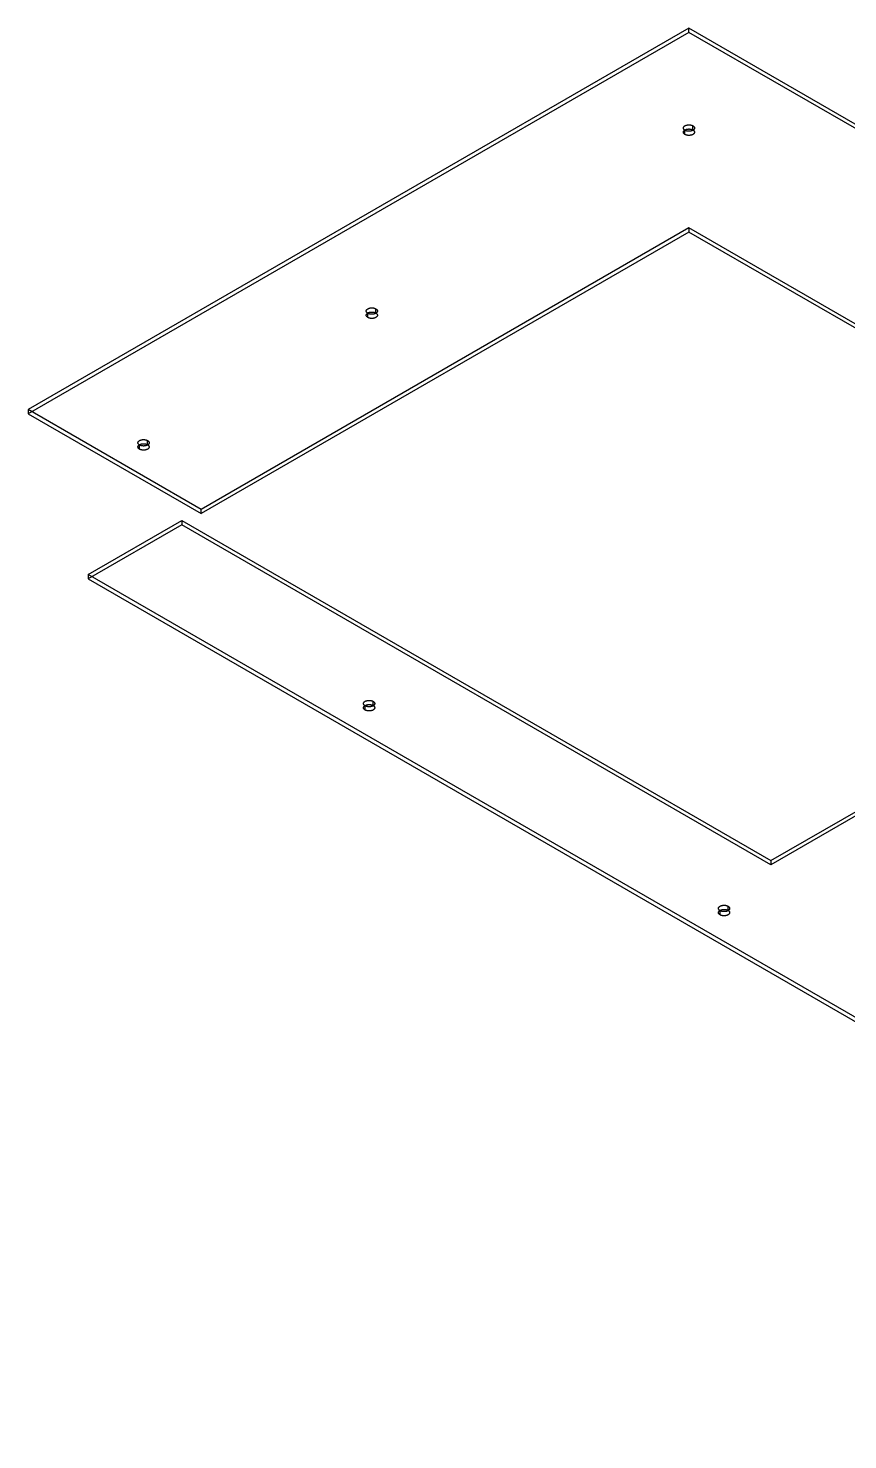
# Model space of a CAD drawing. Header units: inches. Extents: x 8 to 604, y 8 to 388.
# Drawn here: x 492 to 523.5, y 192.6 to 246.9 of the extents above; entities that cross this region are included whole.
import ezdxf

# ---------------------------------------------------------------- set-up
doc = ezdxf.new("R2010")
doc.units = ezdxf.units.IN
doc.header["$MEASUREMENT"] = 0

msp = doc.modelspace()

# ---------------------------------------------------------------- linework, layer by layer
at = {"layer": 'OUTLINE'}
for p, q in [((517.428, 246.924), (492, 232.243)), ((517.428, 246.764), (492, 232.083)), ((517.428, 246.764), (517.428, 246.924)), ((581.5, 209.931), (517.428, 246.924)), ((581.5, 209.771), (517.428, 246.764)), ((517.213, 243.087), (517.214, 243.093)), ((517.213, 243.081), (517.213, 243.087)), ((517.213, 243.075), (517.213, 243.081)), ((517.214, 243.069), (517.213, 243.075)), ((517.214, 243.093), (517.215, 243.099)), ((517.215, 243.063), (517.214, 243.069)), ((517.215, 243.099), (517.217, 243.105)), ((517.217, 243.057), (517.215, 243.063)), ((517.215, 242.939), (517.217, 242.945)), ((517.217, 243.105), (517.22, 243.111)), ((517.22, 243.051), (517.217, 243.057)), ((517.217, 242.945), (517.22, 242.951)), ((517.22, 243.111), (517.222, 243.117)), ((517.222, 243.045), (517.22, 243.051)), ((517.22, 242.951), (517.222, 242.957)), ((517.222, 243.117), (517.226, 243.123)), ((517.226, 243.039), (517.222, 243.045)), ((517.222, 242.957), (517.226, 242.963)), ((517.226, 243.123), (517.23, 243.128)), ((517.23, 243.034), (517.226, 243.039)), ((517.226, 242.963), (517.23, 242.968)), ((517.23, 243.128), (517.234, 243.134)), ((517.234, 243.028), (517.23, 243.034)), ((517.23, 242.968), (517.234, 242.974)), ((517.234, 243.134), (517.239, 243.139)), ((517.239, 243.023), (517.234, 243.028)), ((517.234, 242.974), (517.239, 242.979)), ((517.239, 243.139), (517.244, 243.145)), ((517.244, 243.017), (517.239, 243.023)), ((517.239, 242.979), (517.244, 242.984)), ((517.244, 243.145), (517.249, 243.15)), ((517.249, 243.012), (517.244, 243.017)), ((517.244, 242.984), (517.249, 242.99)), ((517.249, 243.15), (517.255, 243.155)), ((517.255, 243.007), (517.249, 243.012)), ((517.249, 242.99), (517.255, 242.995)), ((517.255, 243.155), (517.262, 243.16)), ((517.262, 243.002), (517.255, 243.007)), ((517.255, 242.995), (517.262, 242.999)), ((517.262, 243.16), (517.269, 243.164)), ((517.262, 242.999), (517.269, 243.004)), ((517.269, 242.998), (517.262, 243.002)), ((517.269, 243.164), (517.276, 243.169)), ((517.269, 243.004), (517.276, 243.008)), ((517.276, 242.993), (517.269, 242.998)), ((517.276, 243.169), (517.284, 243.173)), ((517.276, 243.008), (517.284, 243.013)), ((517.284, 242.989), (517.276, 242.993)), ((517.276, 242.833), (517.276, 242.993)), ((517.284, 243.173), (517.292, 243.177)), ((517.284, 243.013), (517.292, 243.017)), ((517.292, 242.985), (517.284, 242.989)), ((517.292, 243.177), (517.3, 243.18)), ((517.292, 243.017), (517.3, 243.02)), ((517.3, 242.981), (517.292, 242.985)), ((517.3, 243.18), (517.309, 243.184)), ((517.3, 243.02), (517.309, 243.024)), ((517.309, 242.978), (517.3, 242.981)), ((517.309, 243.184), (517.317, 243.187)), ((517.309, 243.024), (517.317, 243.027)), ((517.317, 242.975), (517.309, 242.978)), ((517.317, 243.187), (517.327, 243.19)), ((517.317, 243.027), (517.327, 243.03)), ((517.327, 242.972), (517.317, 242.975)), ((517.327, 243.19), (517.336, 243.193)), ((517.327, 243.03), (517.336, 243.033)), ((517.336, 242.969), (517.327, 242.972)), ((517.336, 243.193), (517.346, 243.195)), ((517.336, 243.033), (517.346, 243.035)), ((517.346, 242.967), (517.336, 242.969)), ((517.346, 243.195), (517.355, 243.198)), ((517.346, 243.035), (517.355, 243.037)), ((517.355, 242.964), (517.346, 242.967)), ((517.355, 243.198), (517.365, 243.199)), ((517.355, 243.037), (517.365, 243.039)), ((517.365, 242.962), (517.355, 242.964)), ((517.365, 243.199), (517.376, 243.201)), ((517.365, 243.039), (517.376, 243.041)), ((517.376, 242.961), (517.365, 242.962)), ((517.376, 243.201), (517.386, 243.202)), ((517.376, 243.041), (517.386, 243.042)), ((517.386, 242.959), (517.376, 242.961)), ((517.386, 243.202), (517.396, 243.203)), ((517.386, 243.042), (517.396, 243.043)), ((517.396, 242.958), (517.386, 242.959)), ((517.396, 243.203), (517.407, 243.204)), ((517.396, 243.043), (517.407, 243.044)), ((517.407, 242.958), (517.396, 242.958)), ((517.407, 243.204), (517.417, 243.205)), ((517.407, 243.044), (517.417, 243.045)), ((517.417, 242.957), (517.407, 242.958)), ((517.417, 243.205), (517.428, 243.205)), ((517.417, 243.045), (517.428, 243.045)), ((517.428, 242.957), (517.417, 242.957)), ((517.428, 243.205), (517.438, 243.205)), ((517.428, 243.045), (517.438, 243.045)), ((517.438, 242.957), (517.428, 242.957)), ((517.438, 243.205), (517.449, 243.204)), ((517.438, 243.045), (517.449, 243.044)), ((517.449, 242.958), (517.438, 242.957)), ((517.449, 243.204), (517.459, 243.203)), ((517.449, 243.044), (517.459, 243.043)), ((517.459, 242.958), (517.449, 242.958)), ((517.459, 243.203), (517.47, 243.202)), ((517.459, 243.043), (517.47, 243.042)), ((517.47, 242.959), (517.459, 242.958)), ((517.47, 243.202), (517.48, 243.201)), ((517.47, 243.042), (517.48, 243.041)), ((517.48, 242.961), (517.47, 242.959)), ((517.48, 243.201), (517.49, 243.199)), ((517.48, 243.041), (517.49, 243.039)), ((517.49, 242.962), (517.48, 242.961)), ((517.49, 243.199), (517.5, 243.198)), ((517.49, 243.039), (517.5, 243.037)), ((517.5, 242.964), (517.49, 242.962)), ((517.5, 243.198), (517.51, 243.195)), ((517.5, 243.037), (517.51, 243.035)), ((517.51, 242.967), (517.5, 242.964)), ((517.51, 243.195), (517.519, 243.193)), ((517.51, 243.035), (517.519, 243.033)), ((517.519, 242.969), (517.51, 242.967)), ((517.519, 243.193), (517.529, 243.19)), ((517.519, 243.033), (517.529, 243.03)), ((517.529, 242.972), (517.519, 242.969)), ((517.529, 243.19), (517.538, 243.187)), ((517.529, 243.03), (517.538, 243.027)), ((517.538, 242.975), (517.529, 242.972)), ((517.538, 243.187), (517.547, 243.184)), ((517.538, 243.027), (517.547, 243.024)), ((517.547, 242.978), (517.538, 242.975)), ((517.547, 243.184), (517.555, 243.18)), ((517.547, 243.024), (517.555, 243.02)), ((517.555, 242.981), (517.547, 242.978)), ((517.555, 243.18), (517.564, 243.177)), ((517.555, 243.02), (517.564, 243.017)), ((517.564, 242.985), (517.555, 242.981)), ((517.564, 243.177), (517.572, 243.173)), ((517.564, 243.017), (517.572, 243.013)), ((517.572, 242.989), (517.564, 242.985)), ((517.572, 243.173), (517.579, 243.169)), ((517.572, 243.013), (517.579, 243.008)), ((517.579, 242.993), (517.572, 242.989)), ((517.579, 243.008), (517.579, 243.169)), ((517.579, 243.169), (517.587, 243.164)), ((517.579, 243.008), (517.587, 243.004)), ((517.587, 242.998), (517.579, 242.993)), ((517.587, 243.164), (517.594, 243.16)), ((517.587, 243.004), (517.594, 242.999)), ((517.594, 243.002), (517.587, 242.998)), ((517.594, 243.16), (517.6, 243.155)), ((517.6, 243.007), (517.594, 243.002)), ((517.594, 242.999), (517.6, 242.995)), ((517.6, 243.155), (517.606, 243.15)), ((517.606, 243.012), (517.6, 243.007)), ((517.6, 242.995), (517.606, 242.99)), ((517.606, 243.15), (517.612, 243.145)), ((517.612, 243.017), (517.606, 243.012)), ((517.606, 242.99), (517.612, 242.984)), ((517.612, 243.145), (517.617, 243.139)), ((517.617, 243.023), (517.612, 243.017)), ((517.612, 242.984), (517.617, 242.979)), ((517.617, 243.139), (517.622, 243.134)), ((517.622, 243.028), (517.617, 243.023)), ((517.617, 242.979), (517.622, 242.974)), ((517.622, 243.134), (517.626, 243.128)), ((517.626, 243.034), (517.622, 243.028)), ((517.622, 242.974), (517.626, 242.968)), ((517.626, 243.128), (517.63, 243.123)), ((517.63, 243.039), (517.626, 243.034)), ((517.626, 242.968), (517.63, 242.963)), ((517.63, 243.123), (517.633, 243.117)), ((517.633, 243.045), (517.63, 243.039)), ((517.63, 242.963), (517.633, 242.957)), ((517.633, 243.117), (517.636, 243.111)), ((517.636, 243.051), (517.633, 243.045)), ((517.633, 242.957), (517.636, 242.951)), ((517.636, 243.111), (517.638, 243.105)), ((517.638, 243.057), (517.636, 243.051)), ((517.636, 242.951), (517.638, 242.945)), ((517.638, 243.105), (517.64, 243.099)), ((517.64, 243.063), (517.638, 243.057)), ((517.638, 242.945), (517.64, 242.939)), ((517.64, 243.099), (517.641, 243.093)), ((517.641, 243.069), (517.64, 243.063)), ((517.641, 243.093), (517.642, 243.087)), ((517.642, 243.075), (517.641, 243.069)), ((517.642, 243.087), (517.642, 243.081)), ((517.642, 243.081), (517.642, 243.075)), ((517.213, 242.927), (517.214, 242.933)), ((517.213, 242.921), (517.213, 242.927)), ((517.213, 242.915), (517.213, 242.921)), ((517.214, 242.909), (517.213, 242.915)), ((517.214, 242.933), (517.215, 242.939)), ((517.215, 242.903), (517.214, 242.909)), ((517.217, 242.897), (517.215, 242.903)), ((517.22, 242.891), (517.217, 242.897)), ((517.222, 242.885), (517.22, 242.891)), ((517.226, 242.879), (517.222, 242.885)), ((517.23, 242.873), (517.226, 242.879)), ((517.234, 242.868), (517.23, 242.873)), ((517.239, 242.862), (517.234, 242.868)), ((517.244, 242.857), (517.239, 242.862)), ((517.249, 242.852), (517.244, 242.857)), ((517.255, 242.847), (517.249, 242.852)), ((517.262, 242.842), (517.255, 242.847)), ((517.269, 242.838), (517.262, 242.842)), ((517.276, 242.833), (517.269, 242.838)), ((517.284, 242.829), (517.276, 242.833)), ((517.292, 242.825), (517.284, 242.829)), ((517.3, 242.821), (517.292, 242.825)), ((517.309, 242.818), (517.3, 242.821)), ((517.317, 242.815), (517.309, 242.818)), ((517.327, 242.812), (517.317, 242.815)), ((517.336, 242.809), (517.327, 242.812)), ((517.346, 242.806), (517.336, 242.809)), ((517.355, 242.804), (517.346, 242.806)), ((517.365, 242.802), (517.355, 242.804)), ((517.376, 242.801), (517.365, 242.802)), ((517.386, 242.799), (517.376, 242.801)), ((517.396, 242.798), (517.386, 242.799)), ((517.407, 242.798), (517.396, 242.798)), ((517.417, 242.797), (517.407, 242.798)), ((517.428, 242.797), (517.417, 242.797)), ((517.438, 242.797), (517.428, 242.797)), ((517.449, 242.798), (517.438, 242.797)), ((517.459, 242.798), (517.449, 242.798)), ((517.47, 242.799), (517.459, 242.798)), ((517.48, 242.801), (517.47, 242.799)), ((517.49, 242.802), (517.48, 242.801)), ((517.5, 242.804), (517.49, 242.802)), ((517.51, 242.806), (517.5, 242.804)), ((517.519, 242.809), (517.51, 242.806)), ((517.529, 242.812), (517.519, 242.809)), ((517.538, 242.815), (517.529, 242.812)), ((517.547, 242.818), (517.538, 242.815)), ((517.555, 242.821), (517.547, 242.818)), ((517.564, 242.825), (517.555, 242.821)), ((517.572, 242.829), (517.564, 242.825)), ((517.579, 242.833), (517.572, 242.829)), ((517.587, 242.838), (517.579, 242.833)), ((517.594, 242.842), (517.587, 242.838)), ((517.6, 242.847), (517.594, 242.842)), ((517.606, 242.852), (517.6, 242.847)), ((517.612, 242.857), (517.606, 242.852)), ((517.617, 242.862), (517.612, 242.857)), ((517.622, 242.868), (517.617, 242.862)), ((517.626, 242.873), (517.622, 242.868)), ((517.63, 242.879), (517.626, 242.873)), ((517.633, 242.885), (517.63, 242.879)), ((517.636, 242.891), (517.633, 242.885)), ((517.638, 242.897), (517.636, 242.891)), ((517.64, 242.903), (517.638, 242.897)), ((517.64, 242.939), (517.641, 242.933)), ((517.641, 242.909), (517.64, 242.903)), ((517.641, 242.933), (517.642, 242.927)), ((517.642, 242.915), (517.641, 242.909)), ((517.642, 242.927), (517.642, 242.921)), ((517.642, 242.921), (517.642, 242.915)), ((517.428, 239.238), (498.657, 228.4)), ((540.103, 226.146), (517.428, 239.238)), ((517.428, 239.238), (517.428, 239.077)), ((517.428, 239.077), (498.657, 228.24)), ((540.103, 225.986), (517.428, 239.077)), ((505.009, 236.041), (505.01, 236.047)), ((505.009, 236.035), (505.009, 236.041)), ((505.009, 236.029), (505.009, 236.035)), ((505.01, 236.022), (505.009, 236.029)), ((505.009, 235.881), (505.01, 235.887)), ((505.009, 235.874), (505.009, 235.881)), ((505.009, 235.868), (505.009, 235.874)), ((505.01, 236.047), (505.011, 236.053)), ((505.011, 236.016), (505.01, 236.022)), ((505.01, 235.887), (505.011, 235.893)), ((505.011, 236.053), (505.013, 236.059)), ((505.013, 236.01), (505.011, 236.016)), ((505.011, 235.893), (505.013, 235.899)), ((505.013, 236.059), (505.015, 236.065)), ((505.015, 236.005), (505.013, 236.01)), ((505.013, 235.899), (505.015, 235.905)), ((505.015, 236.065), (505.018, 236.071)), ((505.018, 235.999), (505.015, 236.005)), ((505.015, 235.905), (505.018, 235.91)), ((505.018, 236.071), (505.021, 236.076)), ((505.021, 235.993), (505.018, 235.999)), ((505.018, 235.91), (505.021, 235.916)), ((505.021, 236.076), (505.025, 236.082)), ((505.025, 235.987), (505.021, 235.993)), ((505.021, 235.916), (505.025, 235.922)), ((505.025, 236.082), (505.03, 236.088)), ((505.03, 235.982), (505.025, 235.987)), ((505.025, 235.922), (505.03, 235.927)), ((505.03, 236.088), (505.034, 236.093)), ((505.034, 235.976), (505.03, 235.982)), ((505.03, 235.927), (505.034, 235.933)), ((505.034, 236.093), (505.039, 236.098)), ((505.039, 235.971), (505.034, 235.976)), ((505.034, 235.933), (505.039, 235.938)), ((505.039, 236.098), (505.045, 236.103)), ((505.045, 235.966), (505.039, 235.971)), ((505.039, 235.938), (505.045, 235.943)), ((505.045, 236.103), (505.051, 236.108)), ((505.051, 235.961), (505.045, 235.966)), ((505.045, 235.943), (505.051, 235.948)), ((505.051, 236.108), (505.058, 236.113)), ((505.058, 235.956), (505.051, 235.961)), ((505.051, 235.948), (505.058, 235.953)), ((505.058, 236.113), (505.065, 236.118)), ((505.058, 235.953), (505.065, 235.958)), ((505.065, 235.951), (505.058, 235.956)), ((505.065, 236.118), (505.072, 236.122)), ((505.065, 235.958), (505.072, 235.962)), ((505.072, 235.947), (505.065, 235.951)), ((505.072, 236.122), (505.079, 236.126)), ((505.072, 235.962), (505.079, 235.966)), ((505.079, 235.943), (505.072, 235.947)), ((505.072, 235.787), (505.072, 235.947)), ((505.079, 236.126), (505.087, 236.13)), ((505.079, 235.966), (505.087, 235.97)), ((505.087, 235.939), (505.079, 235.943)), ((505.087, 236.13), (505.096, 236.134)), ((505.087, 235.97), (505.096, 235.974)), ((505.096, 235.935), (505.087, 235.939)), ((505.096, 236.134), (505.104, 236.138)), ((505.096, 235.974), (505.104, 235.977)), ((505.104, 235.932), (505.096, 235.935)), ((505.104, 236.138), (505.113, 236.141)), ((505.104, 235.977), (505.113, 235.981)), ((505.113, 235.928), (505.104, 235.932)), ((505.113, 236.141), (505.122, 236.144)), ((505.113, 235.981), (505.122, 235.984)), ((505.122, 235.925), (505.113, 235.928)), ((505.122, 236.144), (505.132, 236.147)), ((505.122, 235.984), (505.132, 235.986)), ((505.132, 235.923), (505.122, 235.925)), ((505.132, 236.147), (505.141, 236.149)), ((505.132, 235.986), (505.141, 235.989)), ((505.141, 235.92), (505.132, 235.923)), ((505.141, 236.149), (505.151, 236.151)), ((505.141, 235.989), (505.151, 235.991)), ((505.151, 235.918), (505.141, 235.92)), ((505.151, 236.151), (505.161, 236.153)), ((505.151, 235.991), (505.161, 235.993)), ((505.161, 235.916), (505.151, 235.918)), ((505.161, 236.153), (505.171, 236.155)), ((505.161, 235.993), (505.171, 235.995)), ((505.171, 235.914), (505.161, 235.916)), ((505.171, 236.155), (505.182, 236.156)), ((505.171, 235.995), (505.182, 235.996)), ((505.182, 235.913), (505.171, 235.914)), ((505.182, 236.156), (505.192, 236.157)), ((505.182, 235.996), (505.192, 235.997)), ((505.192, 235.912), (505.182, 235.913)), ((505.192, 236.157), (505.202, 236.158)), ((505.192, 235.997), (505.202, 235.998)), ((505.202, 235.911), (505.192, 235.912)), ((505.202, 236.158), (505.213, 236.158)), ((505.202, 235.998), (505.213, 235.998)), ((505.213, 235.911), (505.202, 235.911)), ((505.213, 236.158), (505.223, 236.158)), ((505.213, 235.998), (505.223, 235.998)), ((505.223, 235.911), (505.213, 235.911)), ((505.223, 236.158), (505.234, 236.158)), ((505.223, 235.998), (505.234, 235.998)), ((505.234, 235.911), (505.223, 235.911)), ((505.234, 236.158), (505.244, 236.158)), ((505.234, 235.998), (505.244, 235.998)), ((505.244, 235.911), (505.234, 235.911)), ((505.244, 236.158), (505.255, 236.157)), ((505.244, 235.998), (505.255, 235.997)), ((505.255, 235.912), (505.244, 235.911)), ((505.255, 236.157), (505.265, 236.156)), ((505.255, 235.997), (505.265, 235.996)), ((505.265, 235.913), (505.255, 235.912)), ((505.265, 236.156), (505.276, 236.155)), ((505.265, 235.996), (505.276, 235.995)), ((505.276, 235.914), (505.265, 235.913)), ((505.276, 236.155), (505.286, 236.153)), ((505.276, 235.995), (505.286, 235.993)), ((505.286, 235.916), (505.276, 235.914)), ((505.286, 236.153), (505.296, 236.151)), ((505.286, 235.993), (505.296, 235.991)), ((505.296, 235.918), (505.286, 235.916)), ((505.296, 236.151), (505.306, 236.149)), ((505.296, 235.991), (505.306, 235.989)), ((505.306, 235.92), (505.296, 235.918)), ((505.306, 236.149), (505.315, 236.147)), ((505.306, 235.989), (505.315, 235.986)), ((505.315, 235.923), (505.306, 235.92)), ((505.315, 236.147), (505.325, 236.144)), ((505.315, 235.986), (505.325, 235.984)), ((505.325, 235.925), (505.315, 235.923)), ((505.325, 236.144), (505.334, 236.141)), ((505.325, 235.984), (505.334, 235.981)), ((505.334, 235.928), (505.325, 235.925)), ((505.334, 236.141), (505.343, 236.138)), ((505.334, 235.981), (505.343, 235.977)), ((505.343, 235.932), (505.334, 235.928)), ((505.343, 236.138), (505.351, 236.134)), ((505.343, 235.977), (505.351, 235.974)), ((505.351, 235.935), (505.343, 235.932)), ((505.351, 236.134), (505.36, 236.13)), ((505.351, 235.974), (505.36, 235.97)), ((505.36, 235.939), (505.351, 235.935)), ((505.36, 236.13), (505.368, 236.126)), ((505.36, 235.97), (505.368, 235.966)), ((505.368, 235.943), (505.36, 235.939)), ((505.368, 236.126), (505.375, 236.122)), ((505.368, 235.966), (505.375, 235.962)), ((505.375, 235.947), (505.368, 235.943)), ((505.375, 236.122), (505.382, 236.118)), ((505.375, 235.962), (505.375, 236.122)), ((505.375, 235.962), (505.382, 235.958)), ((505.382, 235.951), (505.375, 235.947)), ((505.382, 236.118), (505.389, 236.113)), ((505.382, 235.958), (505.389, 235.953)), ((505.389, 235.956), (505.382, 235.951)), ((505.389, 236.113), (505.396, 236.108)), ((505.396, 235.961), (505.389, 235.956)), ((505.389, 235.953), (505.396, 235.948)), ((505.396, 236.108), (505.402, 236.103)), ((505.402, 235.966), (505.396, 235.961)), ((505.396, 235.948), (505.402, 235.943)), ((505.402, 236.103), (505.407, 236.098)), ((505.407, 235.971), (505.402, 235.966)), ((505.402, 235.943), (505.407, 235.938)), ((505.407, 236.098), (505.413, 236.093)), ((505.413, 235.976), (505.407, 235.971)), ((505.407, 235.938), (505.413, 235.933)), ((505.413, 236.093), (505.417, 236.088)), ((505.417, 235.982), (505.413, 235.976)), ((505.413, 235.933), (505.417, 235.927)), ((505.417, 236.088), (505.422, 236.082)), ((505.422, 235.987), (505.417, 235.982)), ((505.417, 235.927), (505.422, 235.922)), ((505.422, 236.082), (505.425, 236.076)), ((505.425, 235.993), (505.422, 235.987)), ((505.422, 235.922), (505.425, 235.916)), ((505.425, 236.076), (505.429, 236.071)), ((505.429, 235.999), (505.425, 235.993)), ((505.425, 235.916), (505.429, 235.91)), ((505.429, 236.071), (505.432, 236.065)), ((505.432, 236.005), (505.429, 235.999)), ((505.429, 235.91), (505.432, 235.905)), ((505.432, 236.065), (505.434, 236.059)), ((505.434, 236.01), (505.432, 236.005)), ((505.432, 235.905), (505.434, 235.899)), ((505.434, 236.059), (505.436, 236.053)), ((505.436, 236.016), (505.434, 236.01)), ((505.434, 235.899), (505.436, 235.893)), ((505.436, 236.053), (505.437, 236.047)), ((505.437, 236.022), (505.436, 236.016)), ((505.436, 235.893), (505.437, 235.887)), ((505.437, 236.047), (505.438, 236.041)), ((505.438, 236.029), (505.437, 236.022)), ((505.437, 235.887), (505.438, 235.881)), ((505.438, 236.041), (505.438, 236.035)), ((505.438, 236.035), (505.438, 236.029)), ((505.438, 235.881), (505.438, 235.874)), ((505.438, 235.874), (505.438, 235.868)), ((505.01, 235.862), (505.009, 235.868)), ((505.011, 235.856), (505.01, 235.862)), ((505.013, 235.85), (505.011, 235.856)), ((505.015, 235.844), (505.013, 235.85)), ((505.018, 235.839), (505.015, 235.844)), ((505.021, 235.833), (505.018, 235.839)), ((505.025, 235.827), (505.021, 235.833)), ((505.03, 235.822), (505.025, 235.827)), ((505.034, 235.816), (505.03, 235.822)), ((505.039, 235.811), (505.034, 235.816)), ((505.045, 235.806), (505.039, 235.811)), ((505.051, 235.801), (505.045, 235.806)), ((505.058, 235.796), (505.051, 235.801)), ((505.065, 235.791), (505.058, 235.796)), ((505.072, 235.787), (505.065, 235.791)), ((505.079, 235.783), (505.072, 235.787)), ((505.087, 235.779), (505.079, 235.783)), ((505.096, 235.775), (505.087, 235.779)), ((505.104, 235.772), (505.096, 235.775)), ((505.113, 235.768), (505.104, 235.772)), ((505.122, 235.765), (505.113, 235.768)), ((505.132, 235.763), (505.122, 235.765)), ((505.141, 235.76), (505.132, 235.763)), ((505.151, 235.758), (505.141, 235.76)), ((505.161, 235.756), (505.151, 235.758)), ((505.171, 235.754), (505.161, 235.756)), ((505.182, 235.753), (505.171, 235.754)), ((505.192, 235.752), (505.182, 235.753)), ((505.202, 235.751), (505.192, 235.752)), ((505.213, 235.751), (505.202, 235.751)), ((505.223, 235.751), (505.213, 235.751)), ((505.234, 235.751), (505.223, 235.751)), ((505.244, 235.751), (505.234, 235.751)), ((505.255, 235.752), (505.244, 235.751)), ((505.265, 235.753), (505.255, 235.752)), ((505.276, 235.754), (505.265, 235.753)), ((505.286, 235.756), (505.276, 235.754)), ((505.296, 235.758), (505.286, 235.756)), ((505.306, 235.76), (505.296, 235.758)), ((505.315, 235.763), (505.306, 235.76)), ((505.325, 235.765), (505.315, 235.763)), ((505.334, 235.768), (505.325, 235.765)), ((505.343, 235.772), (505.334, 235.768)), ((505.351, 235.775), (505.343, 235.772)), ((505.36, 235.779), (505.351, 235.775)), ((505.368, 235.783), (505.36, 235.779)), ((505.375, 235.787), (505.368, 235.783)), ((505.382, 235.791), (505.375, 235.787)), ((505.389, 235.796), (505.382, 235.791)), ((505.396, 235.801), (505.389, 235.796)), ((505.402, 235.806), (505.396, 235.801)), ((505.407, 235.811), (505.402, 235.806)), ((505.413, 235.816), (505.407, 235.811)), ((505.417, 235.822), (505.413, 235.816)), ((505.422, 235.827), (505.417, 235.822)), ((505.425, 235.833), (505.422, 235.827)), ((505.429, 235.839), (505.425, 235.833)), ((505.432, 235.844), (505.429, 235.839)), ((505.434, 235.85), (505.432, 235.844)), ((505.436, 235.856), (505.434, 235.85)), ((505.437, 235.862), (505.436, 235.856)), ((505.438, 235.868), (505.437, 235.862)), ((498.657, 228.4), (492, 232.243)), ((492, 232.243), (492, 232.083)), ((492, 232.083), (498.657, 228.24)), ((496.226, 230.98), (496.228, 230.986)), ((496.228, 230.986), (496.23, 230.992)), ((496.23, 230.992), (496.233, 230.998)), ((496.233, 230.998), (496.236, 231.004)), ((496.236, 231.004), (496.24, 231.01)), ((496.24, 231.01), (496.244, 231.015)), ((496.244, 231.015), (496.249, 231.021)), ((496.249, 231.021), (496.254, 231.026)), ((496.254, 231.026), (496.26, 231.031)), ((496.26, 231.031), (496.266, 231.036)), ((496.266, 231.036), (496.272, 231.041)), ((496.272, 231.041), (496.279, 231.045)), ((496.279, 231.045), (496.286, 231.05)), ((496.286, 231.05), (496.294, 231.054)), ((496.294, 231.054), (496.302, 231.058)), ((496.302, 231.058), (496.31, 231.062)), ((496.31, 231.062), (496.319, 231.065)), ((496.319, 231.065), (496.328, 231.068)), ((496.328, 231.068), (496.337, 231.071)), ((496.337, 231.071), (496.346, 231.074)), ((496.346, 231.074), (496.356, 231.077)), ((496.356, 231.077), (496.366, 231.079)), ((496.366, 231.079), (496.376, 231.081)), ((496.376, 231.081), (496.386, 231.082)), ((496.386, 231.082), (496.396, 231.084)), ((496.396, 231.084), (496.406, 231.085)), ((496.406, 231.085), (496.417, 231.085)), ((496.417, 231.085), (496.427, 231.086)), ((496.427, 231.086), (496.438, 231.086)), ((496.438, 231.086), (496.448, 231.086)), ((496.448, 231.086), (496.459, 231.085)), ((496.459, 231.085), (496.469, 231.085)), ((496.469, 231.085), (496.48, 231.084)), ((496.48, 231.084), (496.49, 231.082)), ((496.49, 231.082), (496.5, 231.081)), ((496.5, 231.081), (496.51, 231.079)), ((496.51, 231.079), (496.52, 231.077)), ((496.52, 231.077), (496.53, 231.074)), ((496.53, 231.074), (496.539, 231.071)), ((496.539, 231.071), (496.548, 231.068)), ((496.548, 231.068), (496.557, 231.065)), ((496.557, 231.065), (496.566, 231.062)), ((496.566, 231.062), (496.574, 231.058)), ((496.574, 231.058), (496.582, 231.054)), ((496.582, 231.054), (496.59, 231.05)), ((496.59, 230.89), (496.59, 231.05)), ((496.59, 231.05), (496.597, 231.045)), ((496.597, 231.045), (496.604, 231.041)), ((496.604, 231.041), (496.61, 231.036)), ((496.61, 231.036), (496.616, 231.031)), ((496.616, 231.031), (496.622, 231.026)), ((496.622, 231.026), (496.627, 231.021)), ((496.627, 231.021), (496.632, 231.015)), ((496.632, 231.015), (496.636, 231.01)), ((496.636, 231.01), (496.64, 231.004)), ((496.64, 231.004), (496.643, 230.998)), ((496.643, 230.998), (496.646, 230.992)), ((496.646, 230.992), (496.648, 230.986)), ((496.648, 230.986), (496.65, 230.98)), ((496.223, 230.962), (496.224, 230.968)), ((496.224, 230.956), (496.223, 230.962)), ((496.223, 230.802), (496.224, 230.808)), ((496.224, 230.796), (496.223, 230.802)), ((496.224, 230.974), (496.226, 230.98)), ((496.224, 230.968), (496.224, 230.974)), ((496.224, 230.95), (496.224, 230.956)), ((496.226, 230.944), (496.224, 230.95)), ((496.224, 230.814), (496.226, 230.82)), ((496.224, 230.808), (496.224, 230.814)), ((496.224, 230.79), (496.224, 230.796)), ((496.226, 230.784), (496.224, 230.79)), ((496.228, 230.938), (496.226, 230.944)), ((496.226, 230.82), (496.228, 230.826)), ((496.228, 230.778), (496.226, 230.784)), ((496.23, 230.932), (496.228, 230.938)), ((496.228, 230.826), (496.23, 230.832)), ((496.23, 230.772), (496.228, 230.778)), ((496.233, 230.926), (496.23, 230.932)), ((496.23, 230.832), (496.233, 230.838)), ((496.233, 230.766), (496.23, 230.772)), ((496.236, 230.92), (496.233, 230.926)), ((496.233, 230.838), (496.236, 230.844)), ((496.236, 230.76), (496.233, 230.766)), ((496.24, 230.915), (496.236, 230.92)), ((496.236, 230.844), (496.24, 230.849)), ((496.24, 230.755), (496.236, 230.76)), ((496.244, 230.909), (496.24, 230.915)), ((496.24, 230.849), (496.244, 230.855)), ((496.244, 230.749), (496.24, 230.755)), ((496.249, 230.904), (496.244, 230.909)), ((496.244, 230.855), (496.249, 230.86)), ((496.249, 230.744), (496.244, 230.749)), ((496.254, 230.898), (496.249, 230.904)), ((496.249, 230.86), (496.254, 230.866)), ((496.254, 230.738), (496.249, 230.744)), ((496.26, 230.893), (496.254, 230.898)), ((496.254, 230.866), (496.26, 230.871)), ((496.26, 230.733), (496.254, 230.738)), ((496.266, 230.888), (496.26, 230.893)), ((496.26, 230.871), (496.266, 230.876)), ((496.266, 230.728), (496.26, 230.733)), ((496.272, 230.884), (496.266, 230.888)), ((496.266, 230.876), (496.272, 230.881)), ((496.272, 230.723), (496.266, 230.728)), ((496.272, 230.881), (496.279, 230.885)), ((496.279, 230.879), (496.272, 230.884)), ((496.279, 230.719), (496.272, 230.723)), ((496.279, 230.885), (496.286, 230.89)), ((496.286, 230.875), (496.279, 230.879)), ((496.286, 230.714), (496.279, 230.719)), ((496.286, 230.89), (496.294, 230.894)), ((496.286, 230.714), (496.286, 230.875)), ((496.294, 230.87), (496.286, 230.875)), ((496.294, 230.71), (496.286, 230.714)), ((496.294, 230.894), (496.302, 230.898)), ((496.302, 230.866), (496.294, 230.87)), ((496.302, 230.706), (496.294, 230.71)), ((496.302, 230.898), (496.31, 230.901)), ((496.31, 230.863), (496.302, 230.866)), ((496.31, 230.703), (496.302, 230.706)), ((496.31, 230.901), (496.319, 230.905)), ((496.319, 230.859), (496.31, 230.863)), ((496.319, 230.699), (496.31, 230.703)), ((496.319, 230.905), (496.328, 230.908)), ((496.328, 230.856), (496.319, 230.859)), ((496.328, 230.696), (496.319, 230.699)), ((496.328, 230.908), (496.337, 230.911)), ((496.337, 230.853), (496.328, 230.856)), ((496.337, 230.693), (496.328, 230.696)), ((496.337, 230.911), (496.346, 230.914)), ((496.346, 230.85), (496.337, 230.853)), ((496.346, 230.69), (496.337, 230.693)), ((496.346, 230.914), (496.356, 230.916)), ((496.356, 230.848), (496.346, 230.85)), ((496.356, 230.688), (496.346, 230.69)), ((496.356, 230.916), (496.366, 230.919)), ((496.366, 230.846), (496.356, 230.848)), ((496.366, 230.685), (496.356, 230.688)), ((496.366, 230.919), (496.376, 230.921)), ((496.376, 230.844), (496.366, 230.846)), ((496.376, 230.683), (496.366, 230.685)), ((496.376, 230.921), (496.386, 230.922)), ((496.386, 230.842), (496.376, 230.844)), ((496.386, 230.682), (496.376, 230.683)), ((496.386, 230.922), (496.396, 230.923)), ((496.396, 230.841), (496.386, 230.842)), ((496.396, 230.681), (496.386, 230.682)), ((496.396, 230.923), (496.406, 230.925)), ((496.406, 230.84), (496.396, 230.841)), ((496.406, 230.679), (496.396, 230.681)), ((496.406, 230.925), (496.417, 230.925)), ((496.417, 230.839), (496.406, 230.84)), ((496.417, 230.679), (496.406, 230.679)), ((496.417, 230.925), (496.427, 230.926)), ((496.427, 230.838), (496.417, 230.839)), ((496.427, 230.678), (496.417, 230.679)), ((496.427, 230.926), (496.438, 230.926)), ((496.438, 230.838), (496.427, 230.838)), ((496.438, 230.678), (496.427, 230.678)), ((496.438, 230.926), (496.448, 230.926)), ((496.448, 230.838), (496.438, 230.838)), ((496.448, 230.678), (496.438, 230.678)), ((496.448, 230.926), (496.459, 230.925)), ((496.459, 230.839), (496.448, 230.838)), ((496.459, 230.679), (496.448, 230.678)), ((496.459, 230.925), (496.469, 230.925)), ((496.469, 230.84), (496.459, 230.839)), ((496.469, 230.679), (496.459, 230.679)), ((496.469, 230.925), (496.48, 230.923)), ((496.48, 230.841), (496.469, 230.84)), ((496.48, 230.681), (496.469, 230.679)), ((496.48, 230.923), (496.49, 230.922)), ((496.49, 230.842), (496.48, 230.841)), ((496.49, 230.682), (496.48, 230.681)), ((496.49, 230.922), (496.5, 230.921)), ((496.5, 230.844), (496.49, 230.842)), ((496.5, 230.683), (496.49, 230.682)), ((496.5, 230.921), (496.51, 230.919)), ((496.51, 230.846), (496.5, 230.844)), ((496.51, 230.685), (496.5, 230.683)), ((496.51, 230.919), (496.52, 230.916)), ((496.52, 230.848), (496.51, 230.846)), ((496.52, 230.688), (496.51, 230.685)), ((496.52, 230.916), (496.53, 230.914)), ((496.53, 230.85), (496.52, 230.848)), ((496.53, 230.69), (496.52, 230.688)), ((496.53, 230.914), (496.539, 230.911)), ((496.539, 230.853), (496.53, 230.85)), ((496.539, 230.693), (496.53, 230.69)), ((496.539, 230.911), (496.548, 230.908)), ((496.548, 230.856), (496.539, 230.853)), ((496.548, 230.696), (496.539, 230.693)), ((496.548, 230.908), (496.557, 230.905)), ((496.557, 230.859), (496.548, 230.856)), ((496.557, 230.699), (496.548, 230.696)), ((496.557, 230.905), (496.566, 230.901)), ((496.566, 230.863), (496.557, 230.859)), ((496.566, 230.703), (496.557, 230.699)), ((496.566, 230.901), (496.574, 230.898)), ((496.574, 230.866), (496.566, 230.863)), ((496.574, 230.706), (496.566, 230.703)), ((496.574, 230.898), (496.582, 230.894)), ((496.582, 230.87), (496.574, 230.866)), ((496.582, 230.71), (496.574, 230.706)), ((496.582, 230.894), (496.59, 230.89)), ((496.59, 230.875), (496.582, 230.87)), ((496.59, 230.714), (496.582, 230.71)), ((496.59, 230.89), (496.597, 230.885)), ((496.597, 230.879), (496.59, 230.875)), ((496.597, 230.719), (496.59, 230.714)), ((496.597, 230.885), (496.604, 230.881)), ((496.604, 230.884), (496.597, 230.879)), ((496.604, 230.723), (496.597, 230.719)), ((496.61, 230.888), (496.604, 230.884)), ((496.604, 230.881), (496.61, 230.876)), ((496.61, 230.728), (496.604, 230.723)), ((496.616, 230.893), (496.61, 230.888)), ((496.61, 230.876), (496.616, 230.871)), ((496.616, 230.733), (496.61, 230.728)), ((496.622, 230.898), (496.616, 230.893)), ((496.616, 230.871), (496.622, 230.866)), ((496.622, 230.738), (496.616, 230.733)), ((496.627, 230.904), (496.622, 230.898)), ((496.622, 230.866), (496.627, 230.86)), ((496.627, 230.744), (496.622, 230.738)), ((496.632, 230.909), (496.627, 230.904)), ((496.627, 230.86), (496.632, 230.855)), ((496.632, 230.749), (496.627, 230.744)), ((496.636, 230.915), (496.632, 230.909)), ((496.632, 230.855), (496.636, 230.849)), ((496.636, 230.755), (496.632, 230.749)), ((496.64, 230.92), (496.636, 230.915)), ((496.636, 230.849), (496.64, 230.844)), ((496.64, 230.76), (496.636, 230.755)), ((496.643, 230.926), (496.64, 230.92)), ((496.64, 230.844), (496.643, 230.838)), ((496.643, 230.766), (496.64, 230.76)), ((496.646, 230.932), (496.643, 230.926)), ((496.643, 230.838), (496.646, 230.832)), ((496.646, 230.772), (496.643, 230.766)), ((496.648, 230.938), (496.646, 230.932)), ((496.646, 230.832), (496.648, 230.826)), ((496.648, 230.778), (496.646, 230.772)), ((496.65, 230.944), (496.648, 230.938)), ((496.648, 230.826), (496.65, 230.82)), ((496.65, 230.784), (496.648, 230.778)), ((496.65, 230.98), (496.651, 230.974)), ((496.651, 230.95), (496.65, 230.944)), ((496.65, 230.82), (496.651, 230.814)), ((496.651, 230.79), (496.65, 230.784)), ((496.651, 230.974), (496.652, 230.968)), ((496.652, 230.956), (496.651, 230.95)), ((496.651, 230.814), (496.652, 230.808)), ((496.652, 230.796), (496.651, 230.79)), ((496.652, 230.968), (496.652, 230.962)), ((496.652, 230.962), (496.652, 230.956)), ((496.652, 230.808), (496.652, 230.802)), ((496.652, 230.802), (496.652, 230.796)), ((498.657, 228.24), (498.657, 228.4)), ((494.302, 225.886), (497.908, 227.967)), ((497.908, 227.807), (494.302, 225.725)), ((497.908, 227.967), (520.583, 214.876)), ((497.908, 227.967), (497.908, 227.807)), ((520.583, 214.715), (497.908, 227.807)), ((520.583, 214.876), (540.103, 226.146)), ((551.717, 192.736), (494.302, 225.886)), ((494.302, 225.886), (494.302, 225.725)), ((494.302, 225.725), (551.717, 192.576)), ((540.103, 225.986), (520.583, 214.715)), ((504.905, 220.927), (504.906, 220.933)), ((504.905, 220.921), (504.905, 220.927)), ((504.905, 220.915), (504.905, 220.921)), ((504.906, 220.909), (504.905, 220.915)), ((504.905, 220.767), (504.906, 220.773)), ((504.905, 220.761), (504.905, 220.767)), ((504.905, 220.755), (504.905, 220.761)), ((504.906, 220.749), (504.905, 220.755)), ((504.906, 220.933), (504.907, 220.939)), ((504.907, 220.903), (504.906, 220.909)), ((504.906, 220.773), (504.907, 220.779)), ((504.907, 220.743), (504.906, 220.749)), ((504.907, 220.939), (504.909, 220.945)), ((504.909, 220.897), (504.907, 220.903)), ((504.907, 220.779), (504.909, 220.785)), ((504.909, 220.737), (504.907, 220.743)), ((504.909, 220.945), (504.911, 220.951)), ((504.911, 220.891), (504.909, 220.897)), ((504.909, 220.785), (504.911, 220.791)), ((504.911, 220.731), (504.909, 220.737)), ((504.911, 220.951), (504.914, 220.957)), ((504.914, 220.885), (504.911, 220.891)), ((504.911, 220.791), (504.914, 220.797)), ((504.914, 220.725), (504.911, 220.731)), ((504.914, 220.957), (504.917, 220.963)), ((504.917, 220.879), (504.914, 220.885)), ((504.914, 220.797), (504.917, 220.803)), ((504.917, 220.719), (504.914, 220.725)), ((504.917, 220.963), (504.921, 220.968)), ((504.921, 220.874), (504.917, 220.879)), ((504.917, 220.803), (504.921, 220.808)), ((504.921, 220.714), (504.917, 220.719)), ((504.921, 220.968), (504.926, 220.974)), ((504.926, 220.868), (504.921, 220.874)), ((504.921, 220.808), (504.926, 220.814)), ((504.926, 220.708), (504.921, 220.714)), ((504.926, 220.974), (504.93, 220.979)), ((504.93, 220.863), (504.926, 220.868)), ((504.926, 220.814), (504.93, 220.819)), ((504.93, 220.703), (504.926, 220.708)), ((504.93, 220.979), (504.935, 220.985)), ((504.935, 220.857), (504.93, 220.863)), ((504.93, 220.819), (504.935, 220.825)), ((504.935, 220.697), (504.93, 220.703)), ((504.935, 220.985), (504.941, 220.99)), ((504.941, 220.852), (504.935, 220.857)), ((504.935, 220.825), (504.941, 220.83)), ((504.941, 220.692), (504.935, 220.697)), ((504.941, 220.99), (504.947, 220.995)), ((504.947, 220.847), (504.941, 220.852)), ((504.941, 220.83), (504.947, 220.835)), ((504.947, 220.687), (504.941, 220.692)), ((504.947, 220.995), (504.954, 221)), ((504.954, 220.842), (504.947, 220.847)), ((504.947, 220.835), (504.954, 220.839)), ((504.954, 220.682), (504.947, 220.687)), ((504.954, 221), (504.96, 221.004)), ((504.954, 220.839), (504.96, 220.844)), ((504.96, 220.838), (504.954, 220.842)), ((504.96, 220.678), (504.954, 220.682)), ((504.96, 221.004), (504.968, 221.009)), ((504.96, 220.844), (504.968, 220.848)), ((504.968, 220.833), (504.96, 220.838)), ((504.968, 220.673), (504.96, 220.678)), ((504.968, 221.009), (504.975, 221.013)), ((504.968, 220.848), (504.975, 220.853)), ((504.975, 220.829), (504.968, 220.833)), ((504.968, 220.673), (504.968, 220.833)), ((504.975, 220.669), (504.968, 220.673)), ((504.975, 221.013), (504.983, 221.017)), ((504.975, 220.853), (504.983, 220.857)), ((504.983, 220.825), (504.975, 220.829)), ((504.983, 220.665), (504.975, 220.669)), ((504.983, 221.017), (504.992, 221.021)), ((504.983, 220.857), (504.992, 220.86)), ((504.992, 220.822), (504.983, 220.825)), ((504.992, 220.661), (504.983, 220.665)), ((504.992, 221.021), (505, 221.024)), ((504.992, 220.86), (505, 220.864)), ((505, 220.818), (504.992, 220.822)), ((505, 220.658), (504.992, 220.661)), ((505, 221.024), (505.009, 221.027)), ((505, 220.864), (505.009, 220.867)), ((505.009, 220.815), (505, 220.818)), ((505.009, 220.655), (505, 220.658)), ((505.009, 221.027), (505.018, 221.03)), ((505.009, 220.867), (505.018, 220.87)), ((505.018, 220.812), (505.009, 220.815)), ((505.018, 221.03), (505.028, 221.033)), ((505.018, 220.87), (505.028, 220.873)), ((505.028, 220.809), (505.018, 220.812)), ((505.028, 221.033), (505.037, 221.035)), ((505.028, 220.873), (505.037, 220.875)), ((505.037, 220.807), (505.028, 220.809)), ((505.037, 221.035), (505.047, 221.038)), ((505.037, 220.875), (505.047, 220.878)), ((505.047, 220.804), (505.037, 220.807)), ((505.047, 221.038), (505.057, 221.04)), ((505.047, 220.878), (505.057, 220.879)), ((505.057, 220.803), (505.047, 220.804)), ((505.057, 221.04), (505.067, 221.041)), ((505.057, 220.879), (505.067, 220.881)), ((505.067, 220.801), (505.057, 220.803)), ((505.067, 221.041), (505.078, 221.043)), ((505.067, 220.881), (505.078, 220.882)), ((505.078, 220.8), (505.067, 220.801)), ((505.078, 221.043), (505.088, 221.044)), ((505.078, 220.882), (505.088, 220.883)), ((505.088, 220.799), (505.078, 220.8)), ((505.088, 221.044), (505.098, 221.044)), ((505.088, 220.883), (505.098, 220.884)), ((505.098, 220.798), (505.088, 220.799)), ((505.098, 221.044), (505.109, 221.045)), ((505.098, 220.884), (505.109, 220.885)), ((505.109, 220.797), (505.098, 220.798)), ((505.109, 221.045), (505.119, 221.045)), ((505.109, 220.885), (505.119, 220.885)), ((505.119, 220.797), (505.109, 220.797)), ((505.119, 221.045), (505.13, 221.045)), ((505.119, 220.885), (505.13, 220.885)), ((505.13, 220.797), (505.119, 220.797)), ((505.13, 221.045), (505.14, 221.044)), ((505.13, 220.885), (505.14, 220.884)), ((505.14, 220.798), (505.13, 220.797)), ((505.14, 221.044), (505.151, 221.044)), ((505.14, 220.884), (505.151, 220.883)), ((505.151, 220.799), (505.14, 220.798)), ((505.151, 221.044), (505.161, 221.043)), ((505.151, 220.883), (505.161, 220.882)), ((505.161, 220.8), (505.151, 220.799)), ((505.161, 221.043), (505.172, 221.041)), ((505.161, 220.882), (505.172, 220.881)), ((505.172, 220.801), (505.161, 220.8)), ((505.172, 221.041), (505.182, 221.04)), ((505.172, 220.881), (505.182, 220.879)), ((505.182, 220.803), (505.172, 220.801)), ((505.182, 221.04), (505.192, 221.038)), ((505.182, 220.879), (505.192, 220.878)), ((505.192, 220.804), (505.182, 220.803)), ((505.192, 221.038), (505.202, 221.035)), ((505.192, 220.878), (505.202, 220.875)), ((505.202, 220.807), (505.192, 220.804)), ((505.202, 221.035), (505.211, 221.033)), ((505.202, 220.875), (505.211, 220.873)), ((505.211, 220.809), (505.202, 220.807)), ((505.211, 221.033), (505.221, 221.03)), ((505.211, 220.873), (505.221, 220.87)), ((505.221, 220.812), (505.211, 220.809)), ((505.221, 221.03), (505.23, 221.027)), ((505.221, 220.87), (505.23, 220.867)), ((505.23, 220.815), (505.221, 220.812)), ((505.23, 221.027), (505.239, 221.024)), ((505.23, 220.867), (505.239, 220.864)), ((505.239, 220.818), (505.23, 220.815)), ((505.239, 220.658), (505.23, 220.655)), ((505.239, 221.024), (505.247, 221.021)), ((505.239, 220.864), (505.247, 220.86)), ((505.247, 220.822), (505.239, 220.818)), ((505.247, 220.661), (505.239, 220.658)), ((505.247, 221.021), (505.256, 221.017)), ((505.247, 220.86), (505.256, 220.857)), ((505.256, 220.825), (505.247, 220.822)), ((505.256, 220.665), (505.247, 220.661)), ((505.256, 221.017), (505.264, 221.013)), ((505.256, 220.857), (505.264, 220.853)), ((505.264, 220.829), (505.256, 220.825)), ((505.264, 220.669), (505.256, 220.665)), ((505.264, 221.013), (505.271, 221.009)), ((505.264, 220.853), (505.271, 220.848)), ((505.271, 220.833), (505.264, 220.829)), ((505.271, 220.673), (505.264, 220.669)), ((505.271, 220.848), (505.271, 221.009)), ((505.271, 221.009), (505.278, 221.004)), ((505.271, 220.848), (505.278, 220.844)), ((505.278, 220.838), (505.271, 220.833)), ((505.278, 220.678), (505.271, 220.673)), ((505.278, 221.004), (505.285, 221)), ((505.278, 220.844), (505.285, 220.839)), ((505.285, 220.842), (505.278, 220.838)), ((505.285, 220.682), (505.278, 220.678)), ((505.285, 221), (505.292, 220.995)), ((505.292, 220.847), (505.285, 220.842)), ((505.285, 220.839), (505.292, 220.835)), ((505.292, 220.687), (505.285, 220.682)), ((505.292, 220.995), (505.298, 220.99)), ((505.298, 220.852), (505.292, 220.847)), ((505.292, 220.835), (505.298, 220.83)), ((505.298, 220.692), (505.292, 220.687)), ((505.298, 220.99), (505.303, 220.985)), ((505.303, 220.857), (505.298, 220.852)), ((505.298, 220.83), (505.303, 220.825)), ((505.303, 220.697), (505.298, 220.692)), ((505.303, 220.985), (505.309, 220.979)), ((505.309, 220.863), (505.303, 220.857)), ((505.303, 220.825), (505.309, 220.819)), ((505.309, 220.703), (505.303, 220.697)), ((505.309, 220.979), (505.313, 220.974)), ((505.313, 220.868), (505.309, 220.863)), ((505.309, 220.819), (505.313, 220.814)), ((505.313, 220.708), (505.309, 220.703)), ((505.313, 220.974), (505.318, 220.968)), ((505.318, 220.874), (505.313, 220.868)), ((505.313, 220.814), (505.318, 220.808)), ((505.318, 220.714), (505.313, 220.708)), ((505.318, 220.968), (505.321, 220.963)), ((505.321, 220.879), (505.318, 220.874)), ((505.318, 220.808), (505.321, 220.803)), ((505.321, 220.719), (505.318, 220.714)), ((505.321, 220.963), (505.325, 220.957)), ((505.325, 220.885), (505.321, 220.879)), ((505.321, 220.803), (505.325, 220.797)), ((505.325, 220.725), (505.321, 220.719)), ((505.325, 220.957), (505.328, 220.951)), ((505.328, 220.891), (505.325, 220.885)), ((505.325, 220.797), (505.328, 220.791)), ((505.328, 220.731), (505.325, 220.725)), ((505.328, 220.951), (505.33, 220.945)), ((505.33, 220.897), (505.328, 220.891)), ((505.328, 220.791), (505.33, 220.785)), ((505.33, 220.737), (505.328, 220.731)), ((505.33, 220.945), (505.332, 220.939)), ((505.332, 220.903), (505.33, 220.897)), ((505.33, 220.785), (505.332, 220.779)), ((505.332, 220.743), (505.33, 220.737)), ((505.332, 220.939), (505.333, 220.933)), ((505.333, 220.909), (505.332, 220.903)), ((505.332, 220.779), (505.333, 220.773)), ((505.333, 220.749), (505.332, 220.743)), ((505.333, 220.933), (505.334, 220.927)), ((505.334, 220.915), (505.333, 220.909)), ((505.333, 220.773), (505.334, 220.767)), ((505.334, 220.755), (505.333, 220.749)), ((505.334, 220.927), (505.334, 220.921)), ((505.334, 220.921), (505.334, 220.915)), ((505.334, 220.767), (505.334, 220.761)), ((505.334, 220.761), (505.334, 220.755)), ((505.018, 220.652), (505.009, 220.655)), ((505.028, 220.649), (505.018, 220.652)), ((505.037, 220.646), (505.028, 220.649)), ((505.047, 220.644), (505.037, 220.646)), ((505.057, 220.642), (505.047, 220.644)), ((505.067, 220.641), (505.057, 220.642)), ((505.078, 220.639), (505.067, 220.641)), ((505.088, 220.638), (505.078, 220.639)), ((505.098, 220.638), (505.088, 220.638)), ((505.109, 220.637), (505.098, 220.638)), ((505.119, 220.637), (505.109, 220.637)), ((505.13, 220.637), (505.119, 220.637)), ((505.14, 220.638), (505.13, 220.637)), ((505.151, 220.638), (505.14, 220.638)), ((505.161, 220.639), (505.151, 220.638)), ((505.172, 220.641), (505.161, 220.639)), ((505.182, 220.642), (505.172, 220.641)), ((505.192, 220.644), (505.182, 220.642)), ((505.202, 220.646), (505.192, 220.644)), ((505.211, 220.649), (505.202, 220.646)), ((505.221, 220.652), (505.211, 220.649)), ((505.23, 220.655), (505.221, 220.652)), ((520.583, 214.876), (520.583, 214.715)), ((518.566, 213.046), (518.568, 213.052)), ((518.568, 213.052), (518.569, 213.058)), ((518.569, 213.058), (518.572, 213.064)), ((518.572, 213.064), (518.575, 213.07)), ((518.575, 213.07), (518.578, 213.076)), ((518.578, 213.076), (518.582, 213.081)), ((518.582, 213.081), (518.586, 213.087)), ((518.586, 213.087), (518.591, 213.092)), ((518.591, 213.092), (518.596, 213.098)), ((518.596, 213.098), (518.602, 213.103)), ((518.602, 213.103), (518.608, 213.108)), ((518.608, 213.108), (518.614, 213.113)), ((518.614, 213.113), (518.621, 213.117)), ((518.621, 213.117), (518.628, 213.122)), ((518.628, 213.122), (518.636, 213.126)), ((518.636, 213.126), (518.644, 213.13)), ((518.644, 213.13), (518.652, 213.133)), ((518.652, 213.133), (518.661, 213.137)), ((518.661, 213.137), (518.67, 213.14)), ((518.67, 213.14), (518.679, 213.143)), ((518.679, 213.143), (518.688, 213.146)), ((518.688, 213.146), (518.698, 213.148)), ((518.698, 213.148), (518.708, 213.151)), ((518.708, 213.151), (518.718, 213.152)), ((518.718, 213.152), (518.728, 213.154)), ((518.728, 213.154), (518.738, 213.155)), ((518.738, 213.155), (518.748, 213.156)), ((518.748, 213.156), (518.759, 213.157)), ((518.759, 213.157), (518.769, 213.158)), ((518.769, 213.158), (518.78, 213.158)), ((518.78, 213.158), (518.79, 213.158)), ((518.79, 213.158), (518.801, 213.157)), ((518.801, 213.157), (518.811, 213.156)), ((518.811, 213.156), (518.822, 213.155)), ((518.822, 213.155), (518.832, 213.154)), ((518.832, 213.154), (518.842, 213.152)), ((518.842, 213.152), (518.852, 213.151)), ((518.852, 213.151), (518.862, 213.148)), ((518.862, 213.148), (518.872, 213.146)), ((518.872, 213.146), (518.881, 213.143)), ((518.881, 213.143), (518.89, 213.14)), ((518.89, 213.14), (518.899, 213.137)), ((518.899, 213.137), (518.908, 213.133)), ((518.908, 213.133), (518.916, 213.13)), ((518.916, 213.13), (518.924, 213.126)), ((518.924, 213.126), (518.932, 213.122)), ((518.932, 213.122), (518.939, 213.117)), ((518.932, 212.961), (518.932, 213.122)), ((518.939, 213.117), (518.946, 213.113)), ((518.946, 213.113), (518.952, 213.108)), ((518.952, 213.108), (518.958, 213.103)), ((518.958, 213.103), (518.964, 213.098)), ((518.964, 213.098), (518.969, 213.092)), ((518.969, 213.092), (518.974, 213.087)), ((518.974, 213.087), (518.978, 213.081)), ((518.978, 213.081), (518.982, 213.076)), ((518.982, 213.076), (518.985, 213.07)), ((518.985, 213.07), (518.988, 213.064)), ((518.988, 213.064), (518.99, 213.058)), ((518.99, 213.058), (518.992, 213.052)), ((518.992, 213.052), (518.993, 213.046)), ((518.565, 213.034), (518.566, 213.04)), ((518.566, 213.028), (518.565, 213.034)), ((518.565, 212.874), (518.566, 212.88)), ((518.566, 212.868), (518.565, 212.874)), ((518.566, 213.04), (518.566, 213.046)), ((518.566, 213.022), (518.566, 213.028)), ((518.568, 213.016), (518.566, 213.022)), ((518.566, 212.886), (518.568, 212.892)), ((518.566, 212.88), (518.566, 212.886)), ((518.566, 212.862), (518.566, 212.868)), ((518.568, 212.856), (518.566, 212.862)), ((518.569, 213.01), (518.568, 213.016)), ((518.568, 212.892), (518.569, 212.898)), ((518.569, 212.85), (518.568, 212.856)), ((518.572, 213.004), (518.569, 213.01)), ((518.569, 212.898), (518.572, 212.904)), ((518.572, 212.844), (518.569, 212.85)), ((518.575, 212.998), (518.572, 213.004)), ((518.572, 212.904), (518.575, 212.91)), ((518.575, 212.838), (518.572, 212.844)), ((518.578, 212.992), (518.575, 212.998)), ((518.575, 212.91), (518.578, 212.916)), ((518.578, 212.832), (518.575, 212.838)), ((518.582, 212.987), (518.578, 212.992)), ((518.578, 212.916), (518.582, 212.921)), ((518.582, 212.826), (518.578, 212.832)), ((518.586, 212.981), (518.582, 212.987)), ((518.582, 212.921), (518.586, 212.927)), ((518.586, 212.821), (518.582, 212.826)), ((518.591, 212.976), (518.586, 212.981)), ((518.586, 212.927), (518.591, 212.932)), ((518.591, 212.815), (518.586, 212.821)), ((518.596, 212.97), (518.591, 212.976)), ((518.591, 212.932), (518.596, 212.937)), ((518.596, 212.81), (518.591, 212.815)), ((518.602, 212.965), (518.596, 212.97)), ((518.596, 212.937), (518.602, 212.943)), ((518.602, 212.805), (518.596, 212.81)), ((518.608, 212.96), (518.602, 212.965)), ((518.602, 212.943), (518.608, 212.948)), ((518.608, 212.8), (518.602, 212.805)), ((518.614, 212.955), (518.608, 212.96)), ((518.608, 212.948), (518.614, 212.952)), ((518.614, 212.795), (518.608, 212.8)), ((518.614, 212.952), (518.621, 212.957)), ((518.621, 212.951), (518.614, 212.955)), ((518.621, 212.791), (518.614, 212.795)), ((518.621, 212.957), (518.628, 212.961)), ((518.628, 212.946), (518.621, 212.951)), ((518.628, 212.786), (518.621, 212.791)), ((518.628, 212.961), (518.636, 212.966)), ((518.636, 212.942), (518.628, 212.946)), ((518.628, 212.786), (518.628, 212.946)), ((518.636, 212.782), (518.628, 212.786)), ((518.636, 212.966), (518.644, 212.97)), ((518.644, 212.938), (518.636, 212.942)), ((518.644, 212.778), (518.636, 212.782)), ((518.644, 212.97), (518.652, 212.973)), ((518.652, 212.934), (518.644, 212.938)), ((518.652, 212.774), (518.644, 212.778)), ((518.652, 212.973), (518.661, 212.977)), ((518.661, 212.931), (518.652, 212.934)), ((518.661, 212.771), (518.652, 212.774)), ((518.661, 212.977), (518.67, 212.98)), ((518.67, 212.928), (518.661, 212.931)), ((518.67, 212.768), (518.661, 212.771)), ((518.67, 212.98), (518.679, 212.983)), ((518.679, 212.925), (518.67, 212.928)), ((518.679, 212.765), (518.67, 212.768)), ((518.679, 212.983), (518.688, 212.986)), ((518.688, 212.922), (518.679, 212.925)), ((518.688, 212.762), (518.679, 212.765)), ((518.688, 212.986), (518.698, 212.988)), ((518.698, 212.92), (518.688, 212.922)), ((518.698, 212.759), (518.688, 212.762)), ((518.698, 212.988), (518.708, 212.99)), ((518.708, 212.917), (518.698, 212.92)), ((518.708, 212.757), (518.698, 212.759)), ((518.708, 212.99), (518.718, 212.992)), ((518.718, 212.915), (518.708, 212.917)), ((518.718, 212.755), (518.708, 212.757)), ((518.718, 212.992), (518.728, 212.994)), ((518.728, 212.914), (518.718, 212.915)), ((518.728, 212.754), (518.718, 212.755)), ((518.728, 212.994), (518.738, 212.995)), ((518.738, 212.912), (518.728, 212.914)), ((518.738, 212.752), (518.728, 212.754)), ((518.738, 212.995), (518.748, 212.996)), ((518.748, 212.911), (518.738, 212.912)), ((518.748, 212.751), (518.738, 212.752)), ((518.748, 212.996), (518.759, 212.997)), ((518.759, 212.911), (518.748, 212.911)), ((518.759, 212.751), (518.748, 212.751)), ((518.759, 212.997), (518.769, 212.998)), ((518.769, 212.91), (518.759, 212.911)), ((518.769, 212.75), (518.759, 212.751)), ((518.769, 212.998), (518.78, 212.998)), ((518.78, 212.91), (518.769, 212.91)), ((518.78, 212.75), (518.769, 212.75)), ((518.78, 212.998), (518.79, 212.998)), ((518.79, 212.91), (518.78, 212.91)), ((518.79, 212.75), (518.78, 212.75)), ((518.79, 212.998), (518.801, 212.997)), ((518.801, 212.911), (518.79, 212.91)), ((518.801, 212.751), (518.79, 212.75)), ((518.801, 212.997), (518.811, 212.996)), ((518.811, 212.911), (518.801, 212.911)), ((518.811, 212.751), (518.801, 212.751)), ((518.811, 212.996), (518.822, 212.995)), ((518.822, 212.912), (518.811, 212.911)), ((518.822, 212.752), (518.811, 212.751)), ((518.822, 212.995), (518.832, 212.994)), ((518.832, 212.914), (518.822, 212.912)), ((518.832, 212.754), (518.822, 212.752)), ((518.832, 212.994), (518.842, 212.992)), ((518.842, 212.915), (518.832, 212.914)), ((518.842, 212.755), (518.832, 212.754)), ((518.842, 212.992), (518.852, 212.99)), ((518.852, 212.917), (518.842, 212.915)), ((518.852, 212.757), (518.842, 212.755)), ((518.852, 212.99), (518.862, 212.988)), ((518.862, 212.92), (518.852, 212.917)), ((518.862, 212.759), (518.852, 212.757)), ((518.862, 212.988), (518.872, 212.986)), ((518.872, 212.922), (518.862, 212.92)), ((518.872, 212.762), (518.862, 212.759)), ((518.872, 212.986), (518.881, 212.983)), ((518.881, 212.925), (518.872, 212.922)), ((518.881, 212.765), (518.872, 212.762)), ((518.881, 212.983), (518.89, 212.98)), ((518.89, 212.928), (518.881, 212.925)), ((518.89, 212.768), (518.881, 212.765)), ((518.89, 212.98), (518.899, 212.977)), ((518.899, 212.931), (518.89, 212.928)), ((518.899, 212.771), (518.89, 212.768)), ((518.899, 212.977), (518.908, 212.973)), ((518.908, 212.934), (518.899, 212.931)), ((518.908, 212.774), (518.899, 212.771)), ((518.908, 212.973), (518.916, 212.97)), ((518.916, 212.938), (518.908, 212.934)), ((518.916, 212.778), (518.908, 212.774)), ((518.916, 212.97), (518.924, 212.966)), ((518.924, 212.942), (518.916, 212.938)), ((518.924, 212.782), (518.916, 212.778)), ((518.924, 212.966), (518.932, 212.961)), ((518.932, 212.946), (518.924, 212.942)), ((518.932, 212.786), (518.924, 212.782)), ((518.932, 212.961), (518.939, 212.957)), ((518.939, 212.951), (518.932, 212.946)), ((518.939, 212.791), (518.932, 212.786)), ((518.939, 212.957), (518.946, 212.952)), ((518.946, 212.955), (518.939, 212.951)), ((518.946, 212.795), (518.939, 212.791)), ((518.952, 212.96), (518.946, 212.955)), ((518.946, 212.952), (518.952, 212.948)), ((518.952, 212.8), (518.946, 212.795)), ((518.958, 212.965), (518.952, 212.96)), ((518.952, 212.948), (518.958, 212.943)), ((518.958, 212.805), (518.952, 212.8)), ((518.964, 212.97), (518.958, 212.965)), ((518.958, 212.943), (518.964, 212.937)), ((518.964, 212.81), (518.958, 212.805)), ((518.969, 212.976), (518.964, 212.97)), ((518.964, 212.937), (518.969, 212.932)), ((518.969, 212.815), (518.964, 212.81)), ((518.974, 212.981), (518.969, 212.976)), ((518.969, 212.932), (518.974, 212.927)), ((518.974, 212.821), (518.969, 212.815)), ((518.978, 212.987), (518.974, 212.981)), ((518.974, 212.927), (518.978, 212.921)), ((518.978, 212.826), (518.974, 212.821)), ((518.982, 212.992), (518.978, 212.987)), ((518.978, 212.921), (518.982, 212.916)), ((518.982, 212.832), (518.978, 212.826)), ((518.985, 212.998), (518.982, 212.992)), ((518.982, 212.916), (518.985, 212.91)), ((518.985, 212.838), (518.982, 212.832)), ((518.988, 213.004), (518.985, 212.998)), ((518.985, 212.91), (518.988, 212.904)), ((518.988, 212.844), (518.985, 212.838)), ((518.99, 213.01), (518.988, 213.004)), ((518.988, 212.904), (518.99, 212.898)), ((518.99, 212.85), (518.988, 212.844)), ((518.992, 213.016), (518.99, 213.01)), ((518.99, 212.898), (518.992, 212.892)), ((518.992, 212.856), (518.99, 212.85)), ((518.993, 213.022), (518.992, 213.016)), ((518.992, 212.892), (518.993, 212.886)), ((518.993, 212.862), (518.992, 212.856)), ((518.993, 213.046), (518.994, 213.04)), ((518.994, 213.028), (518.993, 213.022)), ((518.993, 212.886), (518.994, 212.88)), ((518.994, 212.868), (518.993, 212.862)), ((518.994, 213.04), (518.994, 213.034)), ((518.994, 213.034), (518.994, 213.028)), ((518.994, 212.88), (518.994, 212.874)), ((518.994, 212.874), (518.994, 212.868))]:
    msp.add_line(p, q, dxfattribs=at)

doc.saveas('drawing.dxf')
